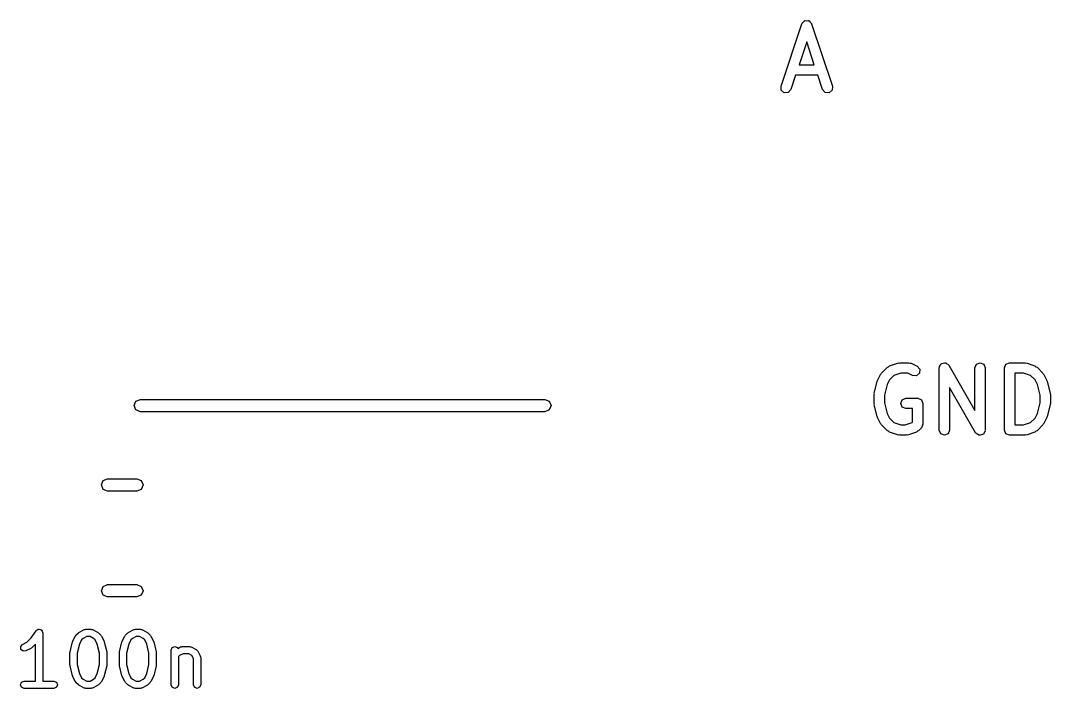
# Model space of a CAD drawing. Extents: x 3.33 to 5.83, y -3.65 to -2.3.
# Drawn here: x 5.4378 to 5.8287, y -3.3331 to -3.0797 of the extents above; entities that cross this region are included whole.
import ezdxf

# ---------------------------------------------------------------- set-up
doc = ezdxf.new("R2010")
doc.units = 0
doc.header["$MEASUREMENT"] = 0
doc.layers.add('BLACK', color=7, linetype='CONTINUOUS')

msp = doc.modelspace()

# ---------------------------------------------------------------- linework, layer by layer
at = {"layer": 'BLACK', "linetype": 'CONTINUOUS'}
for p, q in [((5.73445, -3.08082), (5.73446, -3.08067)), ((5.73446, -3.08067), (5.73493, -3.08026)), ((5.73493, -3.08026), (5.73534, -3.07979)), ((5.73534, -3.07979), (5.73549, -3.07978)), ((5.73549, -3.07978), (5.7356, -3.07968)), ((5.7356, -3.07968), (5.73622, -3.07973)), ((5.73622, -3.07973), (5.73684, -3.07968)), ((5.73684, -3.07968), (5.73695, -3.07978)), ((5.73695, -3.07978), (5.7371, -3.07979)), ((5.7371, -3.07979), (5.73751, -3.08026)), ((5.73751, -3.08026), (5.73798, -3.08067)), ((5.73798, -3.08067), (5.73799, -3.08082)), ((5.72648, -3.10455), (5.73435, -3.08093)), ((5.73435, -3.08093), (5.73445, -3.08082)), ((5.73799, -3.08082), (5.73809, -3.08093)), ((5.73809, -3.08093), (5.74596, -3.10455)), ((5.73622, -3.08778), (5.73333, -3.09646)), ((5.73911, -3.09646), (5.73622, -3.08778)), ((5.73333, -3.09646), (5.73911, -3.09646)), ((5.73201, -3.10039), (5.73021, -3.1058)), ((5.74043, -3.10039), (5.73201, -3.10039)), ((5.74223, -3.1058), (5.74043, -3.10039)), ((5.72659, -3.10605), (5.72648, -3.10455)), ((5.72772, -3.10704), (5.72659, -3.10605)), ((5.72923, -3.10694), (5.72772, -3.10704)), ((5.73021, -3.1058), (5.72923, -3.10694)), ((5.74321, -3.10694), (5.74223, -3.1058)), ((5.74472, -3.10704), (5.74321, -3.10694)), ((5.74586, -3.10605), (5.74472, -3.10704)), ((5.74596, -3.10455), (5.74586, -3.10605)), ((5.76766, -3.21073), (5.77103, -3.20961)), ((5.77103, -3.20961), (5.77135, -3.20963)), ((5.77135, -3.20963), (5.77165, -3.20951)), ((5.77165, -3.20951), (5.77503, -3.20951)), ((5.77503, -3.20951), (5.77545, -3.20968)), ((5.77545, -3.20968), (5.77591, -3.20971)), ((5.78806, -3.2097), (5.78853, -3.20951)), ((5.78853, -3.20951), (5.78878, -3.20961)), ((5.78878, -3.20961), (5.78904, -3.20957)), ((5.78904, -3.20957), (5.78945, -3.20989)), ((5.80063, -3.21008), (5.80202, -3.20951)), ((5.80202, -3.20951), (5.80342, -3.21008)), ((5.81188, -3.21008), (5.81327, -3.20951)), ((5.81327, -3.20951), (5.8189, -3.20951)), ((5.8189, -3.20951), (5.8192, -3.20963)), ((5.8192, -3.20963), (5.81952, -3.20961)), ((5.81952, -3.20961), (5.82289, -3.21073)), ((5.76451, -3.21376), (5.76464, -3.21346)), ((5.76464, -3.21346), (5.76689, -3.21121)), ((5.76689, -3.21121), (5.76731, -3.21103)), ((5.76731, -3.21103), (5.76766, -3.21073)), ((5.77197, -3.21344), (5.76934, -3.21432)), ((5.77456, -3.21344), (5.77197, -3.21344)), ((5.7764, -3.21436), (5.77456, -3.21344)), ((5.77591, -3.20971), (5.77816, -3.21084)), ((5.77904, -3.21348), (5.7779, -3.21447)), ((5.77816, -3.21084), (5.77915, -3.21198)), ((5.77915, -3.21198), (5.77904, -3.21348)), ((5.78656, -3.21147), (5.78666, -3.21122)), ((5.78656, -3.2351), (5.78656, -3.21147)), ((5.78663, -3.21096), (5.78694, -3.21055)), ((5.78666, -3.21122), (5.78663, -3.21096)), ((5.78694, -3.21055), (5.78713, -3.21008)), ((5.78713, -3.21008), (5.78738, -3.20998)), ((5.78738, -3.20998), (5.78755, -3.20976)), ((5.78755, -3.20976), (5.78806, -3.2097)), ((5.78945, -3.20989), (5.78992, -3.21008)), ((5.78992, -3.21008), (5.79002, -3.21033)), ((5.79002, -3.21033), (5.79024, -3.2105)), ((5.79024, -3.2105), (5.80006, -3.22768)), ((5.80006, -3.21147), (5.80063, -3.21008)), ((5.80006, -3.22768), (5.80006, -3.21147)), ((5.80342, -3.21008), (5.80399, -3.21147)), ((5.80399, -3.21147), (5.80399, -3.2351)), ((5.8113, -3.21147), (5.81188, -3.21008)), ((5.8113, -3.2351), (5.8113, -3.21147)), ((5.81524, -3.21344), (5.81524, -3.23313)), ((5.81858, -3.21344), (5.81524, -3.21344)), ((5.82121, -3.21432), (5.81858, -3.21344)), ((5.82289, -3.21073), (5.82324, -3.21103)), ((5.82324, -3.21103), (5.82366, -3.21121)), ((5.82366, -3.21121), (5.82591, -3.21346)), ((5.82591, -3.21346), (5.82604, -3.21376)), ((5.76187, -3.22112), (5.76299, -3.21662)), ((5.76299, -3.21662), (5.76313, -3.21644)), ((5.76313, -3.21644), (5.76314, -3.21622)), ((5.76314, -3.21622), (5.76427, -3.21397)), ((5.76427, -3.21397), (5.76451, -3.21376)), ((5.76765, -3.21601), (5.76676, -3.21778)), ((5.76934, -3.21432), (5.76765, -3.21601)), ((5.7779, -3.21447), (5.7764, -3.21436)), ((5.8229, -3.21601), (5.82121, -3.21432)), ((5.82379, -3.21778), (5.8229, -3.21601)), ((5.82604, -3.21376), (5.82628, -3.21397)), ((5.82628, -3.21397), (5.82741, -3.21622)), ((5.82741, -3.21622), (5.82742, -3.21644)), ((5.82742, -3.21644), (5.82756, -3.21662)), ((5.82756, -3.21662), (5.82868, -3.22112)), ((5.76181, -3.2216), (5.76191, -3.22137)), ((5.76191, -3.22137), (5.76187, -3.22112)), ((5.76676, -3.21778), (5.76575, -3.22184)), ((5.80032, -3.23607), (5.79049, -3.21889)), ((5.79049, -3.21889), (5.79049, -3.2351)), ((5.8248, -3.22184), (5.82379, -3.21778)), ((5.82868, -3.22112), (5.82864, -3.22137)), ((5.82864, -3.22137), (5.82874, -3.2216)), ((5.48091, -3.22579), (5.4816, -3.22412)), ((5.4816, -3.22412), (5.48327, -3.22343)), ((5.48327, -3.22343), (5.63681, -3.22343)), ((5.63681, -3.22343), (5.63848, -3.22412)), ((5.63848, -3.22412), (5.63917, -3.22579)), ((5.76181, -3.22497), (5.76181, -3.2216)), ((5.76191, -3.2252), (5.76181, -3.22497)), ((5.76187, -3.22545), (5.76191, -3.2252)), ((5.76575, -3.22184), (5.76575, -3.22473)), ((5.76575, -3.22473), (5.76676, -3.22878)), ((5.77193, -3.22497), (5.77251, -3.22358)), ((5.77251, -3.22636), (5.77193, -3.22497)), ((5.77251, -3.22358), (5.7739, -3.223)), ((5.7739, -3.223), (5.7784, -3.223)), ((5.7784, -3.223), (5.77979, -3.22358)), ((5.77979, -3.22358), (5.78037, -3.22497)), ((5.78037, -3.22497), (5.78037, -3.23285)), ((5.82379, -3.22878), (5.8248, -3.22473)), ((5.8248, -3.22473), (5.8248, -3.22184)), ((5.82874, -3.22497), (5.82864, -3.2252)), ((5.82864, -3.2252), (5.82868, -3.22545)), ((5.82874, -3.2216), (5.82874, -3.22497)), ((5.4816, -3.22746), (5.48091, -3.22579)), ((5.48327, -3.22815), (5.4816, -3.22746)), ((5.63681, -3.22815), (5.48327, -3.22815)), ((5.63848, -3.22746), (5.63681, -3.22815)), ((5.63917, -3.22579), (5.63848, -3.22746)), ((5.76299, -3.22995), (5.76187, -3.22545)), ((5.76676, -3.22878), (5.76765, -3.23056)), ((5.7739, -3.22694), (5.77251, -3.22636)), ((5.77643, -3.22694), (5.7739, -3.22694)), ((5.77643, -3.23203), (5.77643, -3.22694)), ((5.8229, -3.23055), (5.82379, -3.22878)), ((5.82868, -3.22545), (5.82756, -3.22995)), ((5.76313, -3.23013), (5.76299, -3.22995)), ((5.76314, -3.23035), (5.76313, -3.23013)), ((5.76427, -3.2326), (5.76314, -3.23035)), ((5.76451, -3.23281), (5.76427, -3.2326)), ((5.76464, -3.23311), (5.76451, -3.23281)), ((5.76689, -3.23536), (5.76464, -3.23311)), ((5.76765, -3.23056), (5.76934, -3.23225)), ((5.76934, -3.23225), (5.77197, -3.23313)), ((5.77197, -3.23313), (5.77358, -3.23313)), ((5.77358, -3.23313), (5.77621, -3.23225)), ((5.77621, -3.23225), (5.77643, -3.23203)), ((5.78037, -3.23285), (5.78006, -3.23359)), ((5.81524, -3.23313), (5.81858, -3.23313)), ((5.81858, -3.23313), (5.82121, -3.23225)), ((5.82121, -3.23225), (5.8229, -3.23055)), ((5.82591, -3.23311), (5.82366, -3.23536)), ((5.82604, -3.23281), (5.82591, -3.23311)), ((5.82628, -3.2326), (5.82604, -3.23281)), ((5.82741, -3.23035), (5.82628, -3.2326)), ((5.82742, -3.23013), (5.82741, -3.23035)), ((5.82756, -3.22995), (5.82742, -3.23013)), ((5.76731, -3.23554), (5.76689, -3.23536)), ((5.76766, -3.23584), (5.76731, -3.23554)), ((5.77103, -3.23696), (5.76766, -3.23584)), ((5.77135, -3.23694), (5.77103, -3.23696)), ((5.77165, -3.23706), (5.77135, -3.23694)), ((5.7739, -3.23706), (5.77165, -3.23706)), ((5.7742, -3.23694), (5.7739, -3.23706)), ((5.77453, -3.23696), (5.7742, -3.23694)), ((5.7779, -3.23584), (5.77453, -3.23696)), ((5.77825, -3.23554), (5.7779, -3.23584)), ((5.77867, -3.23536), (5.77825, -3.23554)), ((5.77979, -3.23424), (5.77867, -3.23536)), ((5.78006, -3.23359), (5.77979, -3.23424)), ((5.78713, -3.23649), (5.78656, -3.2351)), ((5.78853, -3.23706), (5.78713, -3.23649)), ((5.78992, -3.23649), (5.78853, -3.23706)), ((5.79049, -3.2351), (5.78992, -3.23649)), ((5.80053, -3.23624), (5.80032, -3.23607)), ((5.80063, -3.23649), (5.80053, -3.23624)), ((5.8011, -3.23668), (5.80063, -3.23649)), ((5.80151, -3.23699), (5.8011, -3.23668)), ((5.80177, -3.23696), (5.80151, -3.23699)), ((5.80202, -3.23706), (5.80177, -3.23696)), ((5.8025, -3.23687), (5.80202, -3.23706)), ((5.803, -3.2368), (5.8025, -3.23687)), ((5.80317, -3.23659), (5.803, -3.2368)), ((5.80342, -3.23649), (5.80317, -3.23659)), ((5.80361, -3.23602), (5.80342, -3.23649)), ((5.80392, -3.23561), (5.80361, -3.23602)), ((5.80399, -3.2351), (5.80389, -3.23535)), ((5.80389, -3.23535), (5.80392, -3.23561)), ((5.81188, -3.23649), (5.8113, -3.2351)), ((5.81327, -3.23706), (5.81188, -3.23649)), ((5.8189, -3.23706), (5.81327, -3.23706)), ((5.8192, -3.23694), (5.8189, -3.23706)), ((5.81952, -3.23696), (5.8192, -3.23694)), ((5.82289, -3.23584), (5.81952, -3.23696)), ((5.82324, -3.23554), (5.82289, -3.23584)), ((5.82366, -3.23536), (5.82324, -3.23554)), ((5.46848, -3.25591), (5.46917, -3.25424)), ((5.46917, -3.25758), (5.46848, -3.25591)), ((5.46917, -3.25424), (5.47084, -3.25354)), ((5.47084, -3.25354), (5.48191, -3.25354)), ((5.48191, -3.25354), (5.48358, -3.25424)), ((5.48358, -3.25424), (5.48427, -3.25591)), ((5.48427, -3.25591), (5.48358, -3.25758)), ((5.47084, -3.25827), (5.46917, -3.25758)), ((5.48191, -3.25827), (5.47084, -3.25827)), ((5.48358, -3.25758), (5.48191, -3.25827)), ((5.46848, -3.29606), (5.46917, -3.29439)), ((5.46917, -3.29439), (5.47084, -3.2937)), ((5.47084, -3.2937), (5.48191, -3.2937)), ((5.48191, -3.2937), (5.48358, -3.29439)), ((5.48358, -3.29439), (5.48427, -3.29606)), ((5.46917, -3.29773), (5.46848, -3.29606)), ((5.47084, -3.29843), (5.46917, -3.29773)), ((5.48191, -3.29843), (5.47084, -3.29843)), ((5.48358, -3.29773), (5.48191, -3.29843)), ((5.48427, -3.29606), (5.48358, -3.29773)), ((5.44184, -3.31399), (5.44364, -3.31129)), ((5.44364, -3.31129), (5.44376, -3.31121)), ((5.44376, -3.31121), (5.44381, -3.31108)), ((5.44381, -3.31108), (5.44418, -3.31093)), ((5.44418, -3.31093), (5.44452, -3.3107)), ((5.44452, -3.3107), (5.44466, -3.31073)), ((5.44466, -3.31073), (5.44479, -3.31068)), ((5.44479, -3.31068), (5.44516, -3.31083)), ((5.44516, -3.31083), (5.44555, -3.31091)), ((5.44555, -3.31091), (5.44563, -3.31103)), ((5.44563, -3.31103), (5.44576, -3.31108)), ((5.44576, -3.31108), (5.44592, -3.31145)), ((5.46011, -3.31176), (5.46198, -3.31082)), ((5.46198, -3.31082), (5.4623, -3.3108)), ((5.4623, -3.3108), (5.4626, -3.31068)), ((5.4626, -3.31068), (5.46447, -3.31068)), ((5.46447, -3.31068), (5.46477, -3.3108)), ((5.46477, -3.3108), (5.46509, -3.31082)), ((5.46509, -3.31082), (5.46696, -3.31176)), ((5.47886, -3.31176), (5.48073, -3.31082)), ((5.48073, -3.31082), (5.48105, -3.3108)), ((5.48105, -3.3108), (5.48135, -3.31068)), ((5.48135, -3.31068), (5.48322, -3.31068)), ((5.48322, -3.31068), (5.48352, -3.3108)), ((5.48352, -3.3108), (5.48384, -3.31082)), ((5.48384, -3.31082), (5.48571, -3.31176)), ((5.44022, -3.31561), (5.44184, -3.31399)), ((5.44592, -3.31145), (5.44614, -3.31178)), ((5.44614, -3.31178), (5.44611, -3.31192)), ((5.44611, -3.31192), (5.44617, -3.31205)), ((5.44617, -3.31205), (5.44617, -3.33036)), ((5.45761, -3.31534), (5.45762, -3.31519)), ((5.45762, -3.31519), (5.45855, -3.31331)), ((5.45855, -3.31331), (5.45873, -3.31316)), ((5.45873, -3.31316), (5.45881, -3.31296)), ((5.45881, -3.31296), (5.45975, -3.31202)), ((5.45975, -3.31202), (5.45996, -3.31193)), ((5.45996, -3.31193), (5.46011, -3.31176)), ((5.46092, -3.31475), (5.46015, -3.31629)), ((5.46154, -3.31412), (5.46092, -3.31475)), ((5.46292, -3.31343), (5.46154, -3.31412)), ((5.46415, -3.31343), (5.46292, -3.31343)), ((5.46553, -3.31412), (5.46415, -3.31343)), ((5.46615, -3.31475), (5.46553, -3.31412)), ((5.46692, -3.31629), (5.46615, -3.31475)), ((5.46696, -3.31176), (5.46711, -3.31193)), ((5.46711, -3.31193), (5.46732, -3.31202)), ((5.46732, -3.31202), (5.46826, -3.31296)), ((5.46826, -3.31296), (5.46835, -3.31316)), ((5.46835, -3.31316), (5.46852, -3.31331)), ((5.46852, -3.31331), (5.46946, -3.31519)), ((5.46946, -3.31519), (5.46947, -3.31534)), ((5.47635, -3.31534), (5.47636, -3.31519)), ((5.47636, -3.31519), (5.4773, -3.31331)), ((5.4773, -3.31331), (5.47747, -3.31316)), ((5.47747, -3.31316), (5.47756, -3.31296)), ((5.47756, -3.31296), (5.4785, -3.31202)), ((5.4785, -3.31202), (5.47871, -3.31193)), ((5.47871, -3.31193), (5.47886, -3.31176)), ((5.47967, -3.31475), (5.4789, -3.31629)), ((5.48029, -3.31412), (5.47967, -3.31475)), ((5.48167, -3.31343), (5.48029, -3.31412)), ((5.4829, -3.31343), (5.48167, -3.31343)), ((5.48428, -3.31412), (5.4829, -3.31343)), ((5.4849, -3.31475), (5.48428, -3.31412)), ((5.48567, -3.31629), (5.4849, -3.31475)), ((5.48571, -3.31176), (5.48586, -3.31193)), ((5.48586, -3.31193), (5.48607, -3.31202)), ((5.48607, -3.31202), (5.48701, -3.31296)), ((5.48701, -3.31296), (5.48709, -3.31316)), ((5.48709, -3.31316), (5.48727, -3.31331)), ((5.48727, -3.31331), (5.4882, -3.31519)), ((5.4882, -3.31519), (5.48821, -3.31534)), ((5.43786, -3.31724), (5.43855, -3.31645)), ((5.43793, -3.3183), (5.43786, -3.31724)), ((5.43873, -3.31899), (5.43793, -3.3183)), ((5.43855, -3.31645), (5.44022, -3.31561)), ((5.43978, -3.31891), (5.43873, -3.31899)), ((5.44165, -3.31797), (5.43978, -3.31891)), ((5.4418, -3.3178), (5.44165, -3.31797)), ((5.44201, -3.31772), (5.4418, -3.3178)), ((5.44341, -3.31632), (5.44201, -3.31772)), ((5.44341, -3.33036), (5.44341, -3.31632)), ((5.45657, -3.31922), (5.45751, -3.31547)), ((5.45751, -3.31547), (5.45761, -3.31534)), ((5.46015, -3.31629), (5.45929, -3.31972)), ((5.46778, -3.31972), (5.46692, -3.31629)), ((5.46947, -3.31534), (5.46956, -3.31547)), ((5.46956, -3.31547), (5.4705, -3.31922)), ((5.47532, -3.31922), (5.47626, -3.31547)), ((5.47626, -3.31547), (5.47635, -3.31534)), ((5.4789, -3.31629), (5.47804, -3.31972)), ((5.48653, -3.31972), (5.48567, -3.31629)), ((5.48821, -3.31534), (5.48831, -3.31547)), ((5.48831, -3.31547), (5.48924, -3.31922)), ((5.49497, -3.31862), (5.49537, -3.31764)), ((5.49497, -3.33174), (5.49497, -3.31862)), ((5.49537, -3.31764), (5.49634, -3.31724)), ((5.49634, -3.31724), (5.49732, -3.31764)), ((5.49732, -3.31764), (5.49744, -3.31793)), ((5.49744, -3.31793), (5.49854, -3.31738)), ((5.49854, -3.31738), (5.49886, -3.31736)), ((5.49886, -3.31736), (5.49916, -3.31724)), ((5.49916, -3.31724), (5.50197, -3.31724)), ((5.50197, -3.31724), (5.50226, -3.31736)), ((5.50226, -3.31736), (5.50258, -3.31738)), ((5.50258, -3.31738), (5.50446, -3.31832)), ((5.50446, -3.31832), (5.50475, -3.31865)), ((5.50475, -3.31865), (5.50508, -3.31894)), ((5.50508, -3.31894), (5.50601, -3.32081)), ((5.45653, -3.31955), (5.4566, -3.31939)), ((5.45653, -3.32424), (5.45653, -3.31955)), ((5.4566, -3.31939), (5.45657, -3.31922)), ((5.45929, -3.31972), (5.45929, -3.32407)), ((5.46778, -3.32407), (5.46778, -3.31972)), ((5.4705, -3.31922), (5.47047, -3.31939)), ((5.47047, -3.31939), (5.47054, -3.31955)), ((5.47054, -3.31955), (5.47054, -3.32424)), ((5.47528, -3.31955), (5.47535, -3.31939)), ((5.47528, -3.32424), (5.47528, -3.31955)), ((5.47535, -3.31939), (5.47532, -3.31922)), ((5.47804, -3.31972), (5.47804, -3.32407)), ((5.48653, -3.32407), (5.48653, -3.31972)), ((5.48924, -3.31922), (5.48922, -3.31939)), ((5.48922, -3.31939), (5.48929, -3.31955)), ((5.48929, -3.31955), (5.48929, -3.32424)), ((5.4981, -3.32069), (5.49772, -3.32106)), ((5.49772, -3.32106), (5.49772, -3.33174)), ((5.49948, -3.31999), (5.4981, -3.32069)), ((5.50164, -3.31999), (5.49948, -3.31999)), ((5.50282, -3.32058), (5.50164, -3.31999)), ((5.5034, -3.32175), (5.50282, -3.32058)), ((5.5034, -3.33174), (5.5034, -3.32175)), ((5.50601, -3.32081), (5.50604, -3.32113)), ((5.50604, -3.32113), (5.50616, -3.32143)), ((5.50616, -3.32143), (5.50616, -3.33174)), ((5.4566, -3.3244), (5.45653, -3.32424)), ((5.45657, -3.32457), (5.4566, -3.3244)), ((5.45751, -3.32832), (5.45657, -3.32457)), ((5.45929, -3.32407), (5.46015, -3.32751)), ((5.46692, -3.32751), (5.46778, -3.32407)), ((5.4705, -3.32457), (5.46956, -3.32832)), ((5.47054, -3.32424), (5.47047, -3.3244)), ((5.47047, -3.3244), (5.4705, -3.32457)), ((5.47535, -3.3244), (5.47528, -3.32424)), ((5.47532, -3.32457), (5.47535, -3.3244)), ((5.47626, -3.32832), (5.47532, -3.32457)), ((5.47804, -3.32407), (5.4789, -3.32751)), ((5.48567, -3.32751), (5.48653, -3.32407)), ((5.48924, -3.32457), (5.48831, -3.32832)), ((5.48929, -3.32424), (5.48922, -3.3244)), ((5.48922, -3.3244), (5.48924, -3.32457)), ((5.43779, -3.33174), (5.43819, -3.33077)), ((5.43819, -3.33077), (5.43916, -3.33036)), ((5.43916, -3.33036), (5.44341, -3.33036)), ((5.44617, -3.33036), (5.45041, -3.33036)), ((5.45041, -3.33036), (5.45139, -3.33077)), ((5.45139, -3.33077), (5.45179, -3.33174)), ((5.45761, -3.32845), (5.45751, -3.32832)), ((5.45762, -3.32861), (5.45761, -3.32845)), ((5.45855, -3.33048), (5.45762, -3.32861)), ((5.45873, -3.33063), (5.45855, -3.33048)), ((5.45881, -3.33084), (5.45873, -3.33063)), ((5.45975, -3.33178), (5.45881, -3.33084)), ((5.46015, -3.32751), (5.46092, -3.32905)), ((5.46092, -3.32905), (5.46154, -3.32967)), ((5.46154, -3.32967), (5.46292, -3.33036)), ((5.46292, -3.33036), (5.46415, -3.33036)), ((5.46415, -3.33036), (5.46553, -3.32967)), ((5.46553, -3.32967), (5.46615, -3.32905)), ((5.46615, -3.32905), (5.46692, -3.32751)), ((5.46826, -3.33084), (5.46732, -3.33178)), ((5.46835, -3.33063), (5.46826, -3.33084)), ((5.46852, -3.33048), (5.46835, -3.33063)), ((5.46946, -3.32861), (5.46852, -3.33048)), ((5.46947, -3.32845), (5.46946, -3.32861)), ((5.46956, -3.32832), (5.46947, -3.32845)), ((5.47635, -3.32845), (5.47626, -3.32832)), ((5.47636, -3.32861), (5.47635, -3.32845)), ((5.4773, -3.33048), (5.47636, -3.32861)), ((5.47747, -3.33063), (5.4773, -3.33048)), ((5.47756, -3.33084), (5.47747, -3.33063)), ((5.4785, -3.33178), (5.47756, -3.33084)), ((5.4789, -3.32751), (5.47967, -3.32905)), ((5.47967, -3.32905), (5.48029, -3.32967)), ((5.48029, -3.32967), (5.48167, -3.33036)), ((5.48167, -3.33036), (5.4829, -3.33036)), ((5.4829, -3.33036), (5.48428, -3.32967)), ((5.48428, -3.32967), (5.4849, -3.32905)), ((5.4849, -3.32905), (5.48567, -3.32751)), ((5.48701, -3.33084), (5.48607, -3.33178)), ((5.48709, -3.33063), (5.48701, -3.33084)), ((5.48727, -3.33048), (5.48709, -3.33063)), ((5.4882, -3.32861), (5.48727, -3.33048)), ((5.48821, -3.32845), (5.4882, -3.32861)), ((5.48831, -3.32832), (5.48821, -3.32845)), ((5.43819, -3.33271), (5.43779, -3.33174)), ((5.43916, -3.33312), (5.43819, -3.33271)), ((5.45041, -3.33312), (5.43916, -3.33312)), ((5.45139, -3.33271), (5.45041, -3.33312)), ((5.45179, -3.33174), (5.45139, -3.33271)), ((5.45996, -3.33186), (5.45975, -3.33178)), ((5.46011, -3.33203), (5.45996, -3.33186)), ((5.46198, -3.33297), (5.46011, -3.33203)), ((5.4623, -3.33299), (5.46198, -3.33297)), ((5.4626, -3.33312), (5.4623, -3.33299)), ((5.46447, -3.33312), (5.4626, -3.33312)), ((5.46477, -3.33299), (5.46447, -3.33312)), ((5.46509, -3.33297), (5.46477, -3.33299)), ((5.46696, -3.33203), (5.46509, -3.33297)), ((5.46711, -3.33186), (5.46696, -3.33203)), ((5.46732, -3.33178), (5.46711, -3.33186)), ((5.47871, -3.33186), (5.4785, -3.33178)), ((5.47886, -3.33203), (5.47871, -3.33186)), ((5.48073, -3.33297), (5.47886, -3.33203)), ((5.48105, -3.33299), (5.48073, -3.33297)), ((5.48135, -3.33312), (5.48105, -3.33299)), ((5.48322, -3.33312), (5.48135, -3.33312)), ((5.48352, -3.33299), (5.48322, -3.33312)), ((5.48384, -3.33297), (5.48352, -3.33299)), ((5.48571, -3.33203), (5.48384, -3.33297)), ((5.48586, -3.33186), (5.48571, -3.33203)), ((5.48607, -3.33178), (5.48586, -3.33186)), ((5.49537, -3.33271), (5.49497, -3.33174)), ((5.49634, -3.33312), (5.49537, -3.33271)), ((5.49732, -3.33271), (5.49634, -3.33312)), ((5.49772, -3.33174), (5.49732, -3.33271)), ((5.50381, -3.33271), (5.5034, -3.33174)), ((5.50478, -3.33312), (5.50381, -3.33271)), ((5.50575, -3.33271), (5.50478, -3.33312)), ((5.50616, -3.33174), (5.50575, -3.33271))]:
    msp.add_line(p, q, dxfattribs=at)

doc.saveas('drawing.dxf')
